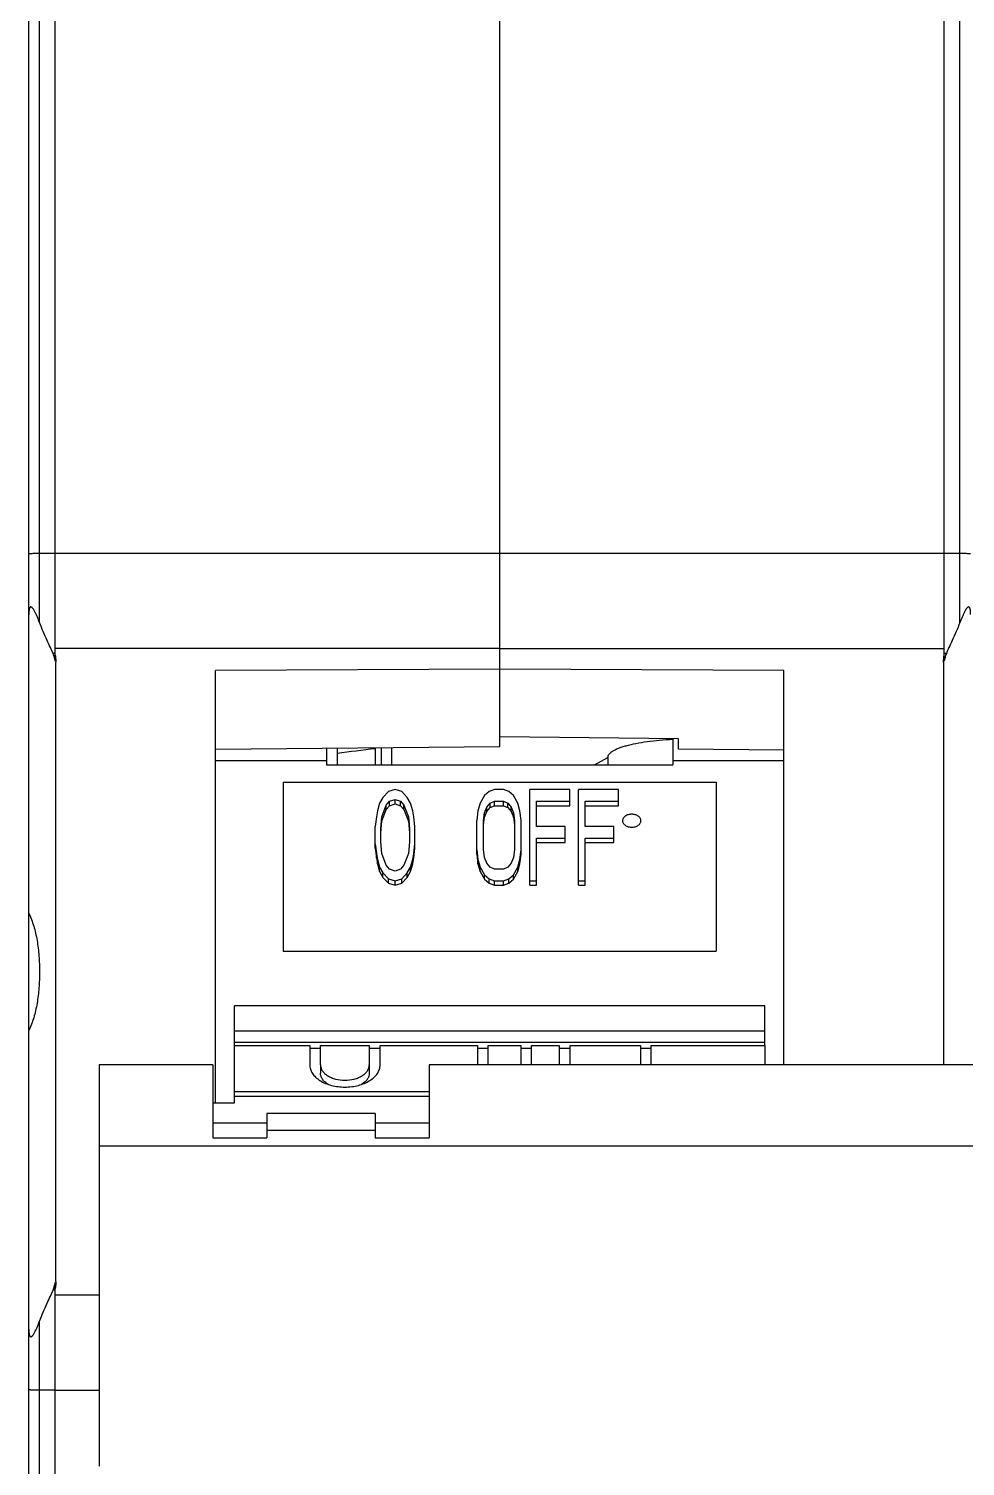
# Model space of a CAD drawing. Header units: millimetres. Extents: x 349.6 to 384.6, y 164.5 to 252.5.
# Drawn here: x 349.64 to 366.94, y 199.33 to 225.9 of the extents above; entities that cross this region are included whole.
import ezdxf

# ---------------------------------------------------------------- set-up
doc = ezdxf.new("R2010")
doc.units = ezdxf.units.MM
doc.header["$MEASUREMENT"] = 0
doc.layers.get('0').update_dxf_attribs({"lineweight": 0})
for name, color, linetype, lineweight in [('03_AXES', 7, 'Continuous', 0), ('08_DRAFTS', 7, 'Continuous', 0), ('09_ROUNDS', 7, 'Continuous', 0), ('10_CHAMFER', 7, 'Continuous', 0)]:
    doc.layers.add(name, color=color, linetype=linetype, lineweight=lineweight)

msp = doc.modelspace()

# ---------------------------------------------------------------- linework, layer by layer
at = {"color": 7, "lineweight": 25}
for p, q in [((349.836, 214.92), (349.836, 250.865)), ((350.126, 214.205), (350.126, 250.965)), ((349.636, 166.265), (349.636, 250.665)), ((350.126, 216.197), (349.836, 216.197)), ((358.336, 216.201), (350.126, 216.201)), ((358.336, 214.44), (350.126, 214.44)), ((350.126, 214.348), (350.085, 214.348)), ((350.136, 202.74), (350.136, 214.191)), ((355.136, 212.375), (355.136, 212.295)), ((355.136, 212.295), (361.536, 212.295)), ((360.086, 212.295), (360.336, 212.429)), ((360.336, 212.429), (360.336, 212.295)), ((361.536, 212.375), (361.536, 212.295)), ((354.336, 211.972), (362.336, 211.972)), ((354.336, 211.972), (354.336, 208.849)), ((356.281, 211.797), (356.179, 211.69)), ((356.404, 211.833), (356.281, 211.797)), ((356.526, 211.797), (356.404, 211.833)), ((356.628, 211.69), (356.526, 211.797)), ((358.139, 211.797), (358.057, 211.726)), ((358.241, 211.833), (358.139, 211.797)), ((358.404, 211.833), (358.241, 211.833)), ((358.507, 211.797), (358.404, 211.833)), ((358.588, 211.726), (358.507, 211.797)), ((359.629, 211.833), (358.894, 211.833)), ((358.894, 210.069), (358.894, 211.833)), ((359.629, 211.537), (359.629, 211.833)), ((360.528, 211.833), (359.793, 211.833)), ((359.793, 210.069), (359.793, 211.833)), ((360.528, 211.537), (360.528, 211.833)), ((362.336, 211.972), (362.336, 208.849)), ((356.118, 211.583), (356.077, 211.439)), ((356.179, 211.69), (356.118, 211.583)), ((356.159, 211.332), (356.24, 211.547)), ((356.24, 211.547), (356.302, 211.618)), ((356.24, 211.466), (356.24, 211.547)), ((356.24, 211.466), (356.302, 211.537)), ((356.302, 211.618), (356.404, 211.654)), ((356.302, 211.537), (356.302, 211.618)), ((356.302, 211.537), (356.404, 211.573)), ((356.404, 211.573), (356.404, 211.654)), ((356.404, 211.654), (356.506, 211.618)), ((356.404, 211.573), (356.506, 211.537)), ((356.506, 211.537), (356.506, 211.618)), ((356.506, 211.618), (356.567, 211.547)), ((356.506, 211.537), (356.567, 211.466)), ((356.567, 211.466), (356.567, 211.547)), ((356.567, 211.547), (356.649, 211.332)), ((356.689, 211.583), (356.628, 211.69)), ((356.73, 211.439), (356.689, 211.583)), ((357.976, 211.583), (357.935, 211.439)), ((358.057, 211.726), (357.976, 211.583)), ((358.057, 211.404), (358.098, 211.511)), ((358.098, 211.511), (358.159, 211.583)), ((358.098, 211.43), (358.098, 211.511)), ((358.098, 211.43), (358.159, 211.502)), ((358.159, 211.583), (358.241, 211.618)), ((358.159, 211.502), (358.159, 211.583)), ((358.159, 211.502), (358.241, 211.537)), ((358.241, 211.618), (358.404, 211.618)), ((358.241, 211.537), (358.241, 211.618)), ((358.241, 211.537), (358.404, 211.537)), ((358.404, 211.537), (358.404, 211.618)), ((358.404, 211.618), (358.486, 211.583)), ((358.404, 211.537), (358.486, 211.502)), ((358.486, 211.502), (358.486, 211.583)), ((358.486, 211.583), (358.547, 211.511)), ((358.486, 211.502), (358.547, 211.43)), ((358.547, 211.43), (358.547, 211.511)), ((358.547, 211.511), (358.588, 211.404)), ((358.67, 211.583), (358.588, 211.726)), ((358.711, 211.439), (358.67, 211.583)), ((359.017, 211.618), (359.629, 211.618)), ((359.017, 211.153), (359.017, 211.618)), ((359.017, 211.537), (359.629, 211.537)), ((359.915, 211.618), (360.528, 211.618)), ((359.915, 211.153), (359.915, 211.618)), ((359.915, 211.537), (360.528, 211.537)), ((356.057, 211.332), (356.036, 211.153)), ((356.077, 211.439), (356.057, 211.332)), ((356.138, 211.117), (356.159, 211.332)), ((356.138, 211.036), (356.159, 211.251)), ((356.159, 211.251), (356.24, 211.466)), ((356.159, 211.251), (356.159, 211.332)), ((356.567, 211.466), (356.649, 211.251)), ((356.649, 211.332), (356.669, 211.117)), ((356.649, 211.251), (356.649, 211.332)), ((356.649, 211.251), (356.669, 211.036)), ((356.751, 211.332), (356.73, 211.439)), ((356.771, 211.153), (356.751, 211.332)), ((357.935, 211.439), (357.914, 211.26)), ((357.914, 210.642), (357.914, 211.26)), ((358.037, 211.26), (358.057, 211.404)), ((358.037, 211.179), (358.057, 211.322)), ((358.037, 210.723), (358.037, 211.26)), ((358.057, 211.322), (358.098, 211.43)), ((358.057, 211.322), (358.057, 211.404)), ((358.547, 211.43), (358.588, 211.322)), ((358.588, 211.404), (358.609, 211.26)), ((358.588, 211.322), (358.588, 211.404)), ((358.588, 211.322), (358.609, 211.179)), ((358.609, 211.26), (358.609, 210.723)), ((358.731, 211.26), (358.711, 211.439)), ((358.731, 210.642), (358.731, 211.26)), ((356.036, 210.75), (356.036, 211.153)), ((356.138, 210.866), (356.138, 211.117)), ((356.669, 211.117), (356.669, 210.866)), ((356.771, 210.75), (356.771, 211.153)), ((359.548, 211.153), (359.017, 211.153)), ((359.548, 210.857), (359.548, 211.153)), ((360.446, 211.153), (359.915, 211.153)), ((360.446, 210.857), (360.446, 211.153)), ((356.036, 210.831), (356.057, 210.652)), ((356.036, 210.75), (356.057, 210.57)), ((356.159, 210.652), (356.138, 210.866)), ((356.669, 210.866), (356.649, 210.652)), ((356.751, 210.652), (356.771, 210.831)), ((356.751, 210.57), (356.771, 210.75)), ((357.914, 210.723), (357.935, 210.544)), ((358.057, 210.58), (358.037, 210.723)), ((358.609, 210.723), (358.588, 210.58)), ((358.711, 210.544), (358.731, 210.723)), ((359.017, 210.938), (359.548, 210.938)), ((359.017, 210.069), (359.017, 210.938)), ((359.017, 210.857), (359.548, 210.857)), ((359.915, 210.938), (360.446, 210.938)), ((359.915, 210.069), (359.915, 210.938)), ((359.915, 210.857), (360.446, 210.857)), ((356.057, 210.57), (356.057, 210.652)), ((356.057, 210.652), (356.077, 210.544)), ((356.057, 210.57), (356.077, 210.463)), ((356.077, 210.463), (356.077, 210.544)), ((356.077, 210.544), (356.118, 210.401)), ((356.077, 210.463), (356.118, 210.32)), ((356.24, 210.437), (356.159, 210.652)), ((356.302, 210.365), (356.24, 210.437)), ((356.567, 210.437), (356.506, 210.365)), ((356.649, 210.652), (356.567, 210.437)), ((356.689, 210.401), (356.73, 210.544)), ((356.689, 210.32), (356.73, 210.463)), ((356.73, 210.544), (356.751, 210.652)), ((356.73, 210.463), (356.751, 210.57)), ((356.73, 210.463), (356.73, 210.544)), ((356.751, 210.57), (356.751, 210.652)), ((357.914, 210.642), (357.935, 210.463)), ((357.935, 210.463), (357.935, 210.544)), ((357.935, 210.544), (357.976, 210.401)), ((357.935, 210.463), (357.976, 210.32)), ((358.098, 210.472), (358.057, 210.58)), ((358.159, 210.401), (358.098, 210.472)), ((358.547, 210.472), (358.486, 210.401)), ((358.588, 210.58), (358.547, 210.472)), ((358.67, 210.401), (358.711, 210.544)), ((358.67, 210.32), (358.711, 210.463)), ((358.711, 210.463), (358.731, 210.642)), ((358.711, 210.463), (358.711, 210.544)), ((356.118, 210.32), (356.118, 210.401)), ((356.118, 210.401), (356.179, 210.293)), ((356.118, 210.32), (356.179, 210.212)), ((356.179, 210.212), (356.179, 210.293)), ((356.179, 210.293), (356.281, 210.186)), ((356.179, 210.212), (356.281, 210.105)), ((356.281, 210.105), (356.281, 210.186)), ((356.281, 210.186), (356.404, 210.15)), ((356.404, 210.329), (356.302, 210.365)), ((356.506, 210.365), (356.404, 210.329)), ((356.404, 210.15), (356.526, 210.186)), ((356.526, 210.186), (356.628, 210.293)), ((356.526, 210.105), (356.628, 210.212)), ((356.526, 210.105), (356.526, 210.186)), ((356.628, 210.293), (356.689, 210.401)), ((356.628, 210.212), (356.689, 210.32)), ((356.628, 210.212), (356.628, 210.293)), ((356.689, 210.32), (356.689, 210.401)), ((357.976, 210.32), (357.976, 210.401)), ((357.976, 210.401), (358.057, 210.258)), ((357.976, 210.32), (358.057, 210.177)), ((358.057, 210.177), (358.057, 210.258)), ((358.057, 210.258), (358.139, 210.186)), ((358.057, 210.177), (358.139, 210.105)), ((358.139, 210.105), (358.139, 210.186)), ((358.139, 210.186), (358.241, 210.15)), ((358.241, 210.365), (358.159, 210.401)), ((358.404, 210.365), (358.241, 210.365)), ((358.486, 210.401), (358.404, 210.365)), ((358.404, 210.15), (358.507, 210.186)), ((358.507, 210.186), (358.588, 210.258)), ((358.507, 210.105), (358.507, 210.186)), ((358.507, 210.105), (358.588, 210.177)), ((358.588, 210.258), (358.67, 210.401)), ((358.588, 210.177), (358.67, 210.32)), ((358.588, 210.177), (358.588, 210.258)), ((358.67, 210.32), (358.67, 210.401)), ((356.281, 210.105), (356.404, 210.069)), ((356.404, 210.069), (356.404, 210.15)), ((356.404, 210.069), (356.526, 210.105)), ((358.139, 210.105), (358.241, 210.069)), ((358.241, 210.15), (358.404, 210.15)), ((358.241, 210.069), (358.241, 210.15)), ((358.241, 210.069), (358.404, 210.069)), ((358.404, 210.069), (358.404, 210.15)), ((358.404, 210.069), (358.507, 210.105)), ((358.894, 210.15), (359.017, 210.15)), ((358.894, 210.069), (359.017, 210.069)), ((359.793, 210.15), (359.915, 210.15)), ((359.793, 210.069), (359.915, 210.069)), ((354.336, 208.849), (362.336, 208.849)), ((353.436, 207.106), (354.826, 207.106)), ((353.436, 206.249), (353.436, 207.106)), ((354.826, 207.106), (354.826, 206.748)), ((354.826, 207.057), (355.026, 207.057)), ((355.026, 207.106), (355.926, 207.106)), ((355.026, 206.748), (355.026, 207.106)), ((355.926, 207.106), (355.926, 206.748)), ((355.926, 207.057), (356.126, 207.057)), ((356.126, 207.106), (357.926, 207.106)), ((356.126, 206.748), (356.126, 207.106)), ((357.926, 207.106), (357.926, 206.748)), ((357.926, 207.057), (358.126, 207.057)), ((358.126, 207.106), (358.726, 207.106)), ((358.126, 206.748), (358.126, 207.106)), ((358.726, 207.106), (358.726, 206.748)), ((358.726, 207.057), (358.926, 207.057)), ((358.926, 207.106), (359.436, 207.106)), ((358.926, 206.748), (358.926, 207.106)), ((359.436, 207.106), (359.436, 206.746)), ((359.436, 207.057), (359.636, 207.057)), ((359.636, 207.106), (360.936, 207.106)), ((359.636, 206.746), (359.636, 207.106)), ((360.936, 207.106), (360.936, 206.746)), ((360.936, 207.057), (361.136, 207.057)), ((361.136, 207.106), (363.236, 207.106)), ((361.136, 206.746), (361.136, 207.106)), ((363.236, 207.106), (363.236, 206.746)), ((356.036, 205.534), (354.036, 205.534)), ((381.636, 205.243), (350.936, 205.243)), ((350.126, 165.965), (350.126, 202.726)), ((350.126, 202.583), (350.085, 202.583)), ((350.936, 202.491), (350.126, 202.491)), ((349.836, 166.065), (349.836, 202.01)), ((350.126, 200.734), (349.836, 200.734)), ((350.936, 200.73), (350.126, 200.73))]:
    msp.add_line(p, q, dxfattribs=at)
at = {"color": 3, "lineweight": 25}
for p, q in [((353.036, 206.746), (350.936, 206.746)), ((350.936, 206.746), (350.936, 199.328)), ((353.036, 206.746), (353.036, 205.4)), ((372.036, 206.746), (357.036, 206.746)), ((357.036, 206.746), (357.036, 205.4)), ((356.036, 205.847), (354.036, 205.847)), ((354.036, 205.847), (354.036, 205.4)), ((356.036, 205.847), (356.036, 205.4)), ((353.036, 205.4), (354.036, 205.4)), ((356.036, 205.4), (357.036, 205.4))]:
    msp.add_line(p, q, dxfattribs=at)
at = {"color": 7, "lineweight": 25}
for points, knots in [([(349.836, 216.197), (349.823, 216.197), (349.81, 216.197), (349.797, 216.197), (349.785, 216.196), (349.772, 216.196), (349.76, 216.196), (349.748, 216.196), (349.737, 216.196), (349.725, 216.195), (349.715, 216.195), (349.705, 216.195), (349.695, 216.194), (349.69, 216.194), (349.686, 216.194), (349.682, 216.194), (349.678, 216.194), (349.674, 216.194), (349.67, 216.193), (349.666, 216.193), (349.663, 216.193), (349.66, 216.193), (349.657, 216.192), (349.654, 216.192), (349.651, 216.192), (349.649, 216.192), (349.647, 216.192), (349.645, 216.191), (349.643, 216.191), (349.641, 216.191), (349.64, 216.191), (349.639, 216.19), (349.638, 216.19), (349.637, 216.19), (349.637, 216.19), (349.636, 216.189), (349.636, 216.189)], [0, 0, 0, 0, 1, 1, 1, 2, 2, 2, 3, 3, 3, 4, 4, 4, 5, 5, 5, 6, 6, 6, 7, 7, 7, 8, 8, 8, 9, 9, 9, 10, 10, 10, 11, 11, 11, 12, 12, 12, 12]), ([(349.836, 214.92), (349.829, 214.94), (349.821, 214.959), (349.813, 214.978), (349.805, 214.996), (349.797, 215.015), (349.789, 215.034), (349.785, 215.044), (349.781, 215.053), (349.777, 215.062), (349.772, 215.071), (349.768, 215.081), (349.764, 215.09), (349.759, 215.099), (349.755, 215.108), (349.75, 215.117), (349.746, 215.126), (349.741, 215.134), (349.736, 215.143), (349.731, 215.151), (349.727, 215.159), (349.721, 215.168), (349.719, 215.171), (349.716, 215.175), (349.713, 215.179), (349.711, 215.183), (349.708, 215.186), (349.705, 215.19), (349.702, 215.193), (349.699, 215.196), (349.696, 215.199), (349.693, 215.202), (349.69, 215.204), (349.687, 215.206), (349.684, 215.208), (349.68, 215.21), (349.677, 215.21), (349.675, 215.21), (349.673, 215.21), (349.672, 215.21), (349.67, 215.21), (349.668, 215.209), (349.666, 215.209), (349.663, 215.207), (349.659, 215.203), (349.657, 215.2), (349.654, 215.195), (349.652, 215.19), (349.65, 215.185), (349.645, 215.173), (349.643, 215.161), (349.641, 215.149), (349.637, 215.123), (349.636, 215.097), (349.636, 215.071)], [0, 0, 0, 0, 1, 1, 1, 2, 2, 2, 3, 3, 3, 4, 4, 4, 5, 5, 5, 6, 6, 6, 7, 7, 7, 8, 8, 8, 9, 9, 9, 10, 10, 10, 11, 11, 11, 12, 12, 12, 13, 13, 13, 14, 14, 14, 15, 15, 15, 16, 16, 16, 17, 17, 17, 18, 18, 18, 18]), ([(350.085, 214.348), (350.069, 214.385), (350.053, 214.421), (350.036, 214.458), (350.016, 214.502), (349.996, 214.547), (349.976, 214.591), (349.927, 214.7), (349.88, 214.81), (349.836, 214.92)], [0, 0, 0, 0, 1, 1, 1, 2, 2, 2, 3, 3, 3, 3]), ([(350.126, 214.205), (350.124, 214.217), (350.122, 214.23), (350.119, 214.242), (350.111, 214.278), (350.1, 214.314), (350.085, 214.348)], [0, 0, 0, 0, 1, 1, 1, 2, 2, 2, 2]), ([(350.126, 214.318), (350.128, 214.308), (350.129, 214.297), (350.131, 214.287), (350.134, 214.255), (350.136, 214.223), (350.136, 214.191)], [0, 0, 0, 0, 1, 1, 1, 2, 2, 2, 2]), ([(360.776, 211.379), (360.754, 211.379), (360.732, 211.376), (360.711, 211.37), (360.691, 211.364), (360.673, 211.355), (360.656, 211.344), (360.641, 211.333), (360.628, 211.32), (360.619, 211.305), (360.615, 211.297), (360.612, 211.29), (360.609, 211.282), (360.607, 211.274), (360.606, 211.266), (360.606, 211.259)], [0, 0, 0, 0, 1, 1, 1, 2, 2, 2, 3, 3, 3, 4, 4, 4, 5, 5, 5, 5]), ([(360.606, 211.259), (360.606, 211.251), (360.607, 211.243), (360.609, 211.235), (360.612, 211.227), (360.615, 211.22), (360.619, 211.213), (360.628, 211.197), (360.641, 211.184), (360.656, 211.174), (360.673, 211.162), (360.691, 211.153), (360.711, 211.147), (360.732, 211.141), (360.754, 211.138), (360.776, 211.138)], [0, 0, 0, 0, 1, 1, 1, 2, 2, 2, 3, 3, 3, 4, 4, 4, 5, 5, 5, 5]), ([(360.946, 211.259), (360.946, 211.266), (360.945, 211.274), (360.943, 211.282), (360.941, 211.29), (360.937, 211.297), (360.933, 211.305), (360.924, 211.32), (360.911, 211.333), (360.896, 211.344), (360.88, 211.355), (360.861, 211.364), (360.841, 211.37), (360.82, 211.376), (360.798, 211.379), (360.776, 211.379)], [0, 0, 0, 0, 1, 1, 1, 2, 2, 2, 3, 3, 3, 4, 4, 4, 5, 5, 5, 5]), ([(360.776, 211.138), (360.798, 211.138), (360.82, 211.141), (360.841, 211.147), (360.861, 211.153), (360.88, 211.162), (360.896, 211.174), (360.911, 211.184), (360.924, 211.197), (360.933, 211.213), (360.937, 211.22), (360.941, 211.227), (360.943, 211.235), (360.945, 211.243), (360.946, 211.251), (360.946, 211.259)], [0, 0, 0, 0, 1, 1, 1, 2, 2, 2, 3, 3, 3, 4, 4, 4, 5, 5, 5, 5]), ([(349.636, 209.552), (349.673, 209.475), (349.703, 209.395), (349.727, 209.313), (349.753, 209.225), (349.773, 209.136), (349.789, 209.046), (349.805, 208.951), (349.817, 208.856), (349.824, 208.76), (349.832, 208.662), (349.836, 208.564), (349.836, 208.465)], [0, 0, 0, 0, 1, 1, 1, 2, 2, 2, 3, 3, 3, 4, 4, 4, 4]), ([(349.836, 208.465), (349.836, 208.367), (349.832, 208.269), (349.824, 208.171), (349.817, 208.075), (349.805, 207.98), (349.789, 207.885), (349.773, 207.795), (349.753, 207.706), (349.727, 207.618), (349.703, 207.536), (349.673, 207.456), (349.636, 207.379)], [0, 0, 0, 0, 1, 1, 1, 2, 2, 2, 3, 3, 3, 4, 4, 4, 4]), ([(350.085, 202.583), (350.09, 202.594), (350.094, 202.606), (350.098, 202.617), (350.111, 202.652), (350.12, 202.689), (350.126, 202.726)], [0, 0, 0, 0, 1, 1, 1, 2, 2, 2, 2]), ([(350.136, 202.74), (350.136, 202.729), (350.136, 202.718), (350.135, 202.707), (350.134, 202.676), (350.131, 202.644), (350.126, 202.613)], [0, 0, 0, 0, 1, 1, 1, 2, 2, 2, 2]), ([(349.836, 202.01), (349.88, 202.121), (349.927, 202.231), (349.976, 202.34), (349.996, 202.384), (350.016, 202.429), (350.036, 202.473), (350.053, 202.51), (350.069, 202.546), (350.085, 202.583)], [0, 0, 0, 0, 1, 1, 1, 2, 2, 2, 3, 3, 3, 3]), ([(349.636, 201.86), (349.636, 201.834), (349.637, 201.808), (349.641, 201.782), (349.643, 201.77), (349.645, 201.757), (349.65, 201.746), (349.652, 201.741), (349.654, 201.736), (349.657, 201.731), (349.659, 201.728), (349.663, 201.724), (349.666, 201.722), (349.668, 201.722), (349.67, 201.721), (349.672, 201.721), (349.673, 201.72), (349.675, 201.72), (349.677, 201.721), (349.68, 201.721), (349.684, 201.723), (349.687, 201.725), (349.69, 201.727), (349.693, 201.729), (349.696, 201.732), (349.699, 201.735), (349.702, 201.738), (349.705, 201.741), (349.708, 201.745), (349.711, 201.748), (349.713, 201.752), (349.716, 201.756), (349.719, 201.76), (349.721, 201.763), (349.727, 201.771), (349.731, 201.78), (349.736, 201.788), (349.741, 201.797), (349.746, 201.805), (349.75, 201.814), (349.755, 201.823), (349.759, 201.832), (349.764, 201.841), (349.768, 201.85), (349.772, 201.86), (349.777, 201.869), (349.781, 201.878), (349.785, 201.887), (349.789, 201.897), (349.797, 201.916), (349.805, 201.934), (349.813, 201.953), (349.821, 201.972), (349.829, 201.991), (349.836, 202.01)], [0, 0, 0, 0, 1, 1, 1, 2, 2, 2, 3, 3, 3, 4, 4, 4, 5, 5, 5, 6, 6, 6, 7, 7, 7, 8, 8, 8, 9, 9, 9, 10, 10, 10, 11, 11, 11, 12, 12, 12, 13, 13, 13, 14, 14, 14, 15, 15, 15, 16, 16, 16, 17, 17, 17, 18, 18, 18, 18]), ([(349.836, 200.734), (349.823, 200.734), (349.81, 200.734), (349.797, 200.734), (349.785, 200.734), (349.772, 200.735), (349.76, 200.735), (349.748, 200.735), (349.737, 200.735), (349.725, 200.735), (349.715, 200.736), (349.705, 200.736), (349.695, 200.736), (349.69, 200.737), (349.686, 200.737), (349.682, 200.737), (349.678, 200.737), (349.674, 200.737), (349.67, 200.738), (349.666, 200.738), (349.663, 200.738), (349.66, 200.738), (349.657, 200.738), (349.654, 200.739), (349.651, 200.739), (349.649, 200.739), (349.647, 200.739), (349.645, 200.74), (349.643, 200.74), (349.641, 200.74), (349.64, 200.74), (349.639, 200.741), (349.638, 200.741), (349.637, 200.741), (349.637, 200.741), (349.636, 200.742), (349.636, 200.742)], [0, 0, 0, 0, 1, 1, 1, 2, 2, 2, 3, 3, 3, 4, 4, 4, 5, 5, 5, 6, 6, 6, 7, 7, 7, 8, 8, 8, 9, 9, 9, 10, 10, 10, 11, 11, 11, 12, 12, 12, 12])]:
    msp.add_open_spline(points, degree=3, knots=knots, dxfattribs=at)
msp.add_open_spline([(356.036, 212.59), (355.802, 212.561), (355.568, 212.533), (355.334, 212.503)], degree=3, dxfattribs=at)
at = {"layer": '03_AXES', "color": 7, "lineweight": 25}
for p, q in [((366.546, 214.205), (366.546, 250.965)), ((366.836, 214.92), (366.836, 250.865)), ((358.336, 212.81), (358.336, 239.192)), ((366.546, 216.201), (358.336, 216.201)), ((366.836, 216.197), (366.546, 216.197)), ((358.336, 214.44), (366.546, 214.44)), ((366.536, 214.191), (366.536, 206.746)), ((366.587, 214.348), (366.546, 214.348)), ((363.586, 214.035), (358.336, 214.06)), ((363.586, 206.746), (363.586, 214.035)), ((355.136, 212.6), (355.136, 212.375)), ((361.636, 212.775), (358.336, 212.81)), ((361.536, 212.776), (361.536, 212.375)), ((361.636, 212.58), (361.636, 212.775)), ((353.086, 212.375), (355.136, 212.375)), ((361.536, 212.375), (363.586, 212.375)), ((355.026, 206.748), (355.026, 206.593)), ((355.926, 206.748), (355.926, 206.593)), ((357.926, 206.748), (357.926, 206.746)), ((357.926, 206.748), (357.926, 206.746)), ((358.126, 206.748), (358.126, 206.746)), ((358.126, 206.748), (358.126, 206.746)), ((358.726, 206.748), (358.726, 206.746)), ((358.726, 206.746), (358.726, 206.747)), ((358.926, 206.748), (358.926, 206.746)), ((358.926, 206.746), (358.926, 206.747))]:
    msp.add_line(p, q, dxfattribs=at)
for points, knots in [([(367.036, 216.189), (367.036, 216.189), (367.036, 216.19), (367.035, 216.19), (367.034, 216.19), (367.033, 216.19), (367.032, 216.191), (367.031, 216.191), (367.029, 216.191), (367.027, 216.191), (367.025, 216.192), (367.023, 216.192), (367.021, 216.192), (367.018, 216.192), (367.015, 216.192), (367.012, 216.193), (367.009, 216.193), (367.006, 216.193), (367.002, 216.193), (366.999, 216.194), (366.995, 216.194), (366.991, 216.194), (366.986, 216.194), (366.982, 216.194), (366.978, 216.194), (366.967, 216.195), (366.957, 216.195), (366.947, 216.195), (366.936, 216.196), (366.924, 216.196), (366.913, 216.196), (366.9, 216.196), (366.888, 216.196), (366.875, 216.197), (366.862, 216.197), (366.849, 216.197), (366.836, 216.197)], [0, 0, 0, 0, 1, 1, 1, 2, 2, 2, 3, 3, 3, 4, 4, 4, 5, 5, 5, 6, 6, 6, 7, 7, 7, 8, 8, 8, 9, 9, 9, 10, 10, 10, 11, 11, 11, 12, 12, 12, 12]), ([(367.036, 215.071), (367.036, 215.097), (367.035, 215.123), (367.031, 215.149), (367.029, 215.161), (367.027, 215.173), (367.023, 215.185), (367.021, 215.19), (367.018, 215.195), (367.015, 215.2), (367.013, 215.203), (367.01, 215.207), (367.006, 215.209), (367.004, 215.209), (367.002, 215.21), (367.001, 215.21), (366.999, 215.21), (366.997, 215.21), (366.995, 215.21), (366.992, 215.21), (366.988, 215.208), (366.985, 215.206), (366.982, 215.204), (366.979, 215.202), (366.976, 215.199), (366.973, 215.196), (366.97, 215.193), (366.967, 215.19), (366.964, 215.186), (366.962, 215.183), (366.959, 215.179), (366.956, 215.175), (366.954, 215.171), (366.951, 215.168), (366.946, 215.159), (366.941, 215.151), (366.936, 215.143), (366.931, 215.134), (366.927, 215.126), (366.922, 215.117), (366.917, 215.108), (366.913, 215.099), (366.909, 215.09), (366.904, 215.081), (366.9, 215.071), (366.896, 215.062), (366.891, 215.053), (366.887, 215.044), (366.883, 215.034), (366.875, 215.015), (366.867, 214.996), (366.859, 214.978), (366.851, 214.959), (366.844, 214.94), (366.836, 214.92)], [0, 0, 0, 0, 1, 1, 1, 2, 2, 2, 3, 3, 3, 4, 4, 4, 5, 5, 5, 6, 6, 6, 7, 7, 7, 8, 8, 8, 9, 9, 9, 10, 10, 10, 11, 11, 11, 12, 12, 12, 13, 13, 13, 14, 14, 14, 15, 15, 15, 16, 16, 16, 17, 17, 17, 18, 18, 18, 18]), ([(366.836, 214.92), (366.792, 214.81), (366.745, 214.7), (366.696, 214.591), (366.676, 214.547), (366.656, 214.502), (366.636, 214.458), (366.619, 214.421), (366.603, 214.385), (366.587, 214.348)], [0, 0, 0, 0, 1, 1, 1, 2, 2, 2, 3, 3, 3, 3]), ([(366.536, 214.191), (366.536, 214.202), (366.536, 214.213), (366.537, 214.224), (366.538, 214.255), (366.541, 214.287), (366.546, 214.318)], [0, 0, 0, 0, 1, 1, 1, 2, 2, 2, 2]), ([(366.587, 214.348), (366.582, 214.337), (366.578, 214.325), (366.574, 214.314), (366.561, 214.278), (366.552, 214.242), (366.546, 214.205)], [0, 0, 0, 0, 1, 1, 1, 2, 2, 2, 2]), ([(354.826, 206.748), (354.826, 206.721), (354.83, 206.693), (354.839, 206.667), (354.847, 206.64), (354.86, 206.614), (354.876, 206.59), (354.893, 206.564), (354.913, 206.54), (354.936, 206.519), (354.96, 206.495), (354.988, 206.475), (355.016, 206.457), (355.048, 206.437), (355.081, 206.42), (355.115, 206.405), (355.151, 206.39), (355.189, 206.377), (355.227, 206.367), (355.308, 206.346), (355.392, 206.336), (355.476, 206.336), (355.56, 206.336), (355.644, 206.346), (355.725, 206.367), (355.763, 206.377), (355.801, 206.39), (355.837, 206.405), (355.871, 206.42), (355.904, 206.437), (355.936, 206.457), (355.965, 206.475), (355.992, 206.495), (356.017, 206.519), (356.039, 206.54), (356.06, 206.564), (356.077, 206.59), (356.092, 206.614), (356.105, 206.64), (356.114, 206.667), (356.122, 206.693), (356.126, 206.721), (356.126, 206.748)], [0, 0, 0, 0, 1, 1, 1, 2, 2, 2, 3, 3, 3, 4, 4, 4, 5, 5, 5, 6, 6, 6, 7, 7, 7, 8, 8, 8, 9, 9, 9, 10, 10, 10, 11, 11, 11, 12, 12, 12, 13, 13, 13, 14, 14, 14, 14]), ([(355.026, 206.748), (355.026, 206.729), (355.029, 206.71), (355.035, 206.692), (355.041, 206.673), (355.05, 206.655), (355.06, 206.639), (355.072, 206.621), (355.086, 206.604), (355.102, 206.589), (355.119, 206.573), (355.138, 206.559), (355.158, 206.546), (355.18, 206.532), (355.202, 206.521), (355.226, 206.511), (355.251, 206.5), (355.277, 206.491), (355.304, 206.484), (355.36, 206.47), (355.418, 206.463), (355.476, 206.463), (355.534, 206.463), (355.592, 206.47), (355.648, 206.484), (355.675, 206.491), (355.701, 206.5), (355.726, 206.511), (355.75, 206.521), (355.773, 206.532), (355.794, 206.546), (355.814, 206.559), (355.833, 206.573), (355.85, 206.589), (355.866, 206.604), (355.88, 206.621), (355.892, 206.639), (355.903, 206.655), (355.912, 206.673), (355.917, 206.692), (355.923, 206.71), (355.926, 206.729), (355.926, 206.748)], [0, 0, 0, 0, 1, 1, 1, 2, 2, 2, 3, 3, 3, 4, 4, 4, 5, 5, 5, 6, 6, 6, 7, 7, 7, 8, 8, 8, 9, 9, 9, 10, 10, 10, 11, 11, 11, 12, 12, 12, 13, 13, 13, 14, 14, 14, 14]), ([(355.167, 206.386), (355.146, 206.398), (355.126, 206.413), (355.107, 206.43), (355.091, 206.445), (355.075, 206.461), (355.063, 206.48), (355.051, 206.497), (355.042, 206.516), (355.035, 206.535), (355.029, 206.554), (355.026, 206.573), (355.026, 206.593)], [0, 0, 0, 0, 1, 1, 1, 2, 2, 2, 3, 3, 3, 4, 4, 4, 4]), ([(355.926, 206.593), (355.926, 206.573), (355.923, 206.554), (355.917, 206.535), (355.91, 206.516), (355.901, 206.497), (355.889, 206.48), (355.877, 206.461), (355.862, 206.445), (355.845, 206.43), (355.827, 206.413), (355.806, 206.398), (355.785, 206.386)], [0, 0, 0, 0, 1, 1, 1, 2, 2, 2, 3, 3, 3, 4, 4, 4, 4])]:
    msp.add_open_spline(points, degree=3, knots=knots, dxfattribs=at)
at = {"layer": '08_DRAFTS', "color": 7, "lineweight": 25}
for p, q in [((358.336, 212.631), (358.336, 214.44)), ((358.336, 214.06), (353.086, 214.035)), ((353.086, 206.045), (353.086, 214.035))]:
    msp.add_line(p, q, dxfattribs=at)
at = {"layer": '09_ROUNDS', "color": 7, "lineweight": 25}
for p, q in [((353.086, 212.58), (358.336, 212.631)), ((355.336, 212.602), (355.336, 212.295)), ((356.036, 212.608), (356.036, 212.295)), ((356.149, 212.609), (356.149, 212.295)), ((356.336, 212.611), (356.336, 212.295)), ((363.586, 212.562), (361.636, 212.58)), ((363.236, 207.836), (353.436, 207.836)), ((353.436, 207.106), (353.436, 207.836)), ((363.236, 207.106), (363.236, 207.836)), ((363.236, 207.372), (353.436, 207.372)), ((363.236, 207.157), (353.436, 207.157)), ((357.036, 206.249), (353.436, 206.249)), ((353.436, 206.045), (353.436, 206.249)), ((357.036, 206.164), (353.436, 206.164)), ((353.036, 205.673), (354.036, 205.673)), ((356.036, 205.673), (357.036, 205.673))]:
    msp.add_line(p, q, dxfattribs=at)
msp.add_open_spline([(360.336, 212.429), (360.336, 212.439), (360.338, 212.449), (360.342, 212.459), (360.346, 212.469), (360.351, 212.479), (360.358, 212.488), (360.366, 212.498), (360.375, 212.508), (360.385, 212.516), (360.397, 212.527), (360.41, 212.536), (360.423, 212.544), (360.439, 212.554), (360.455, 212.563), (360.471, 212.572), (360.49, 212.581), (360.51, 212.59), (360.529, 212.598), (360.552, 212.607), (360.574, 212.615), (360.597, 212.623), (360.623, 212.631), (360.648, 212.639), (360.674, 212.646), (360.733, 212.663), (360.792, 212.676), (360.852, 212.688), (360.921, 212.702), (360.99, 212.713), (361.06, 212.723), (361.136, 212.733), (361.213, 212.742), (361.29, 212.748), (361.371, 212.756), (361.453, 212.761), (361.535, 212.765)], degree=3, knots=[0, 0, 0, 0, 1, 1, 1, 2, 2, 2, 3, 3, 3, 4, 4, 4, 5, 5, 5, 6, 6, 6, 7, 7, 7, 8, 8, 8, 9, 9, 9, 10, 10, 10, 11, 11, 11, 12, 12, 12, 12], dxfattribs=at)
at = {"layer": '10_CHAMFER', "color": 7, "lineweight": 25}
msp.add_line((353.036, 206.045), (353.436, 206.045), dxfattribs=at)

doc.saveas('drawing.dxf')
